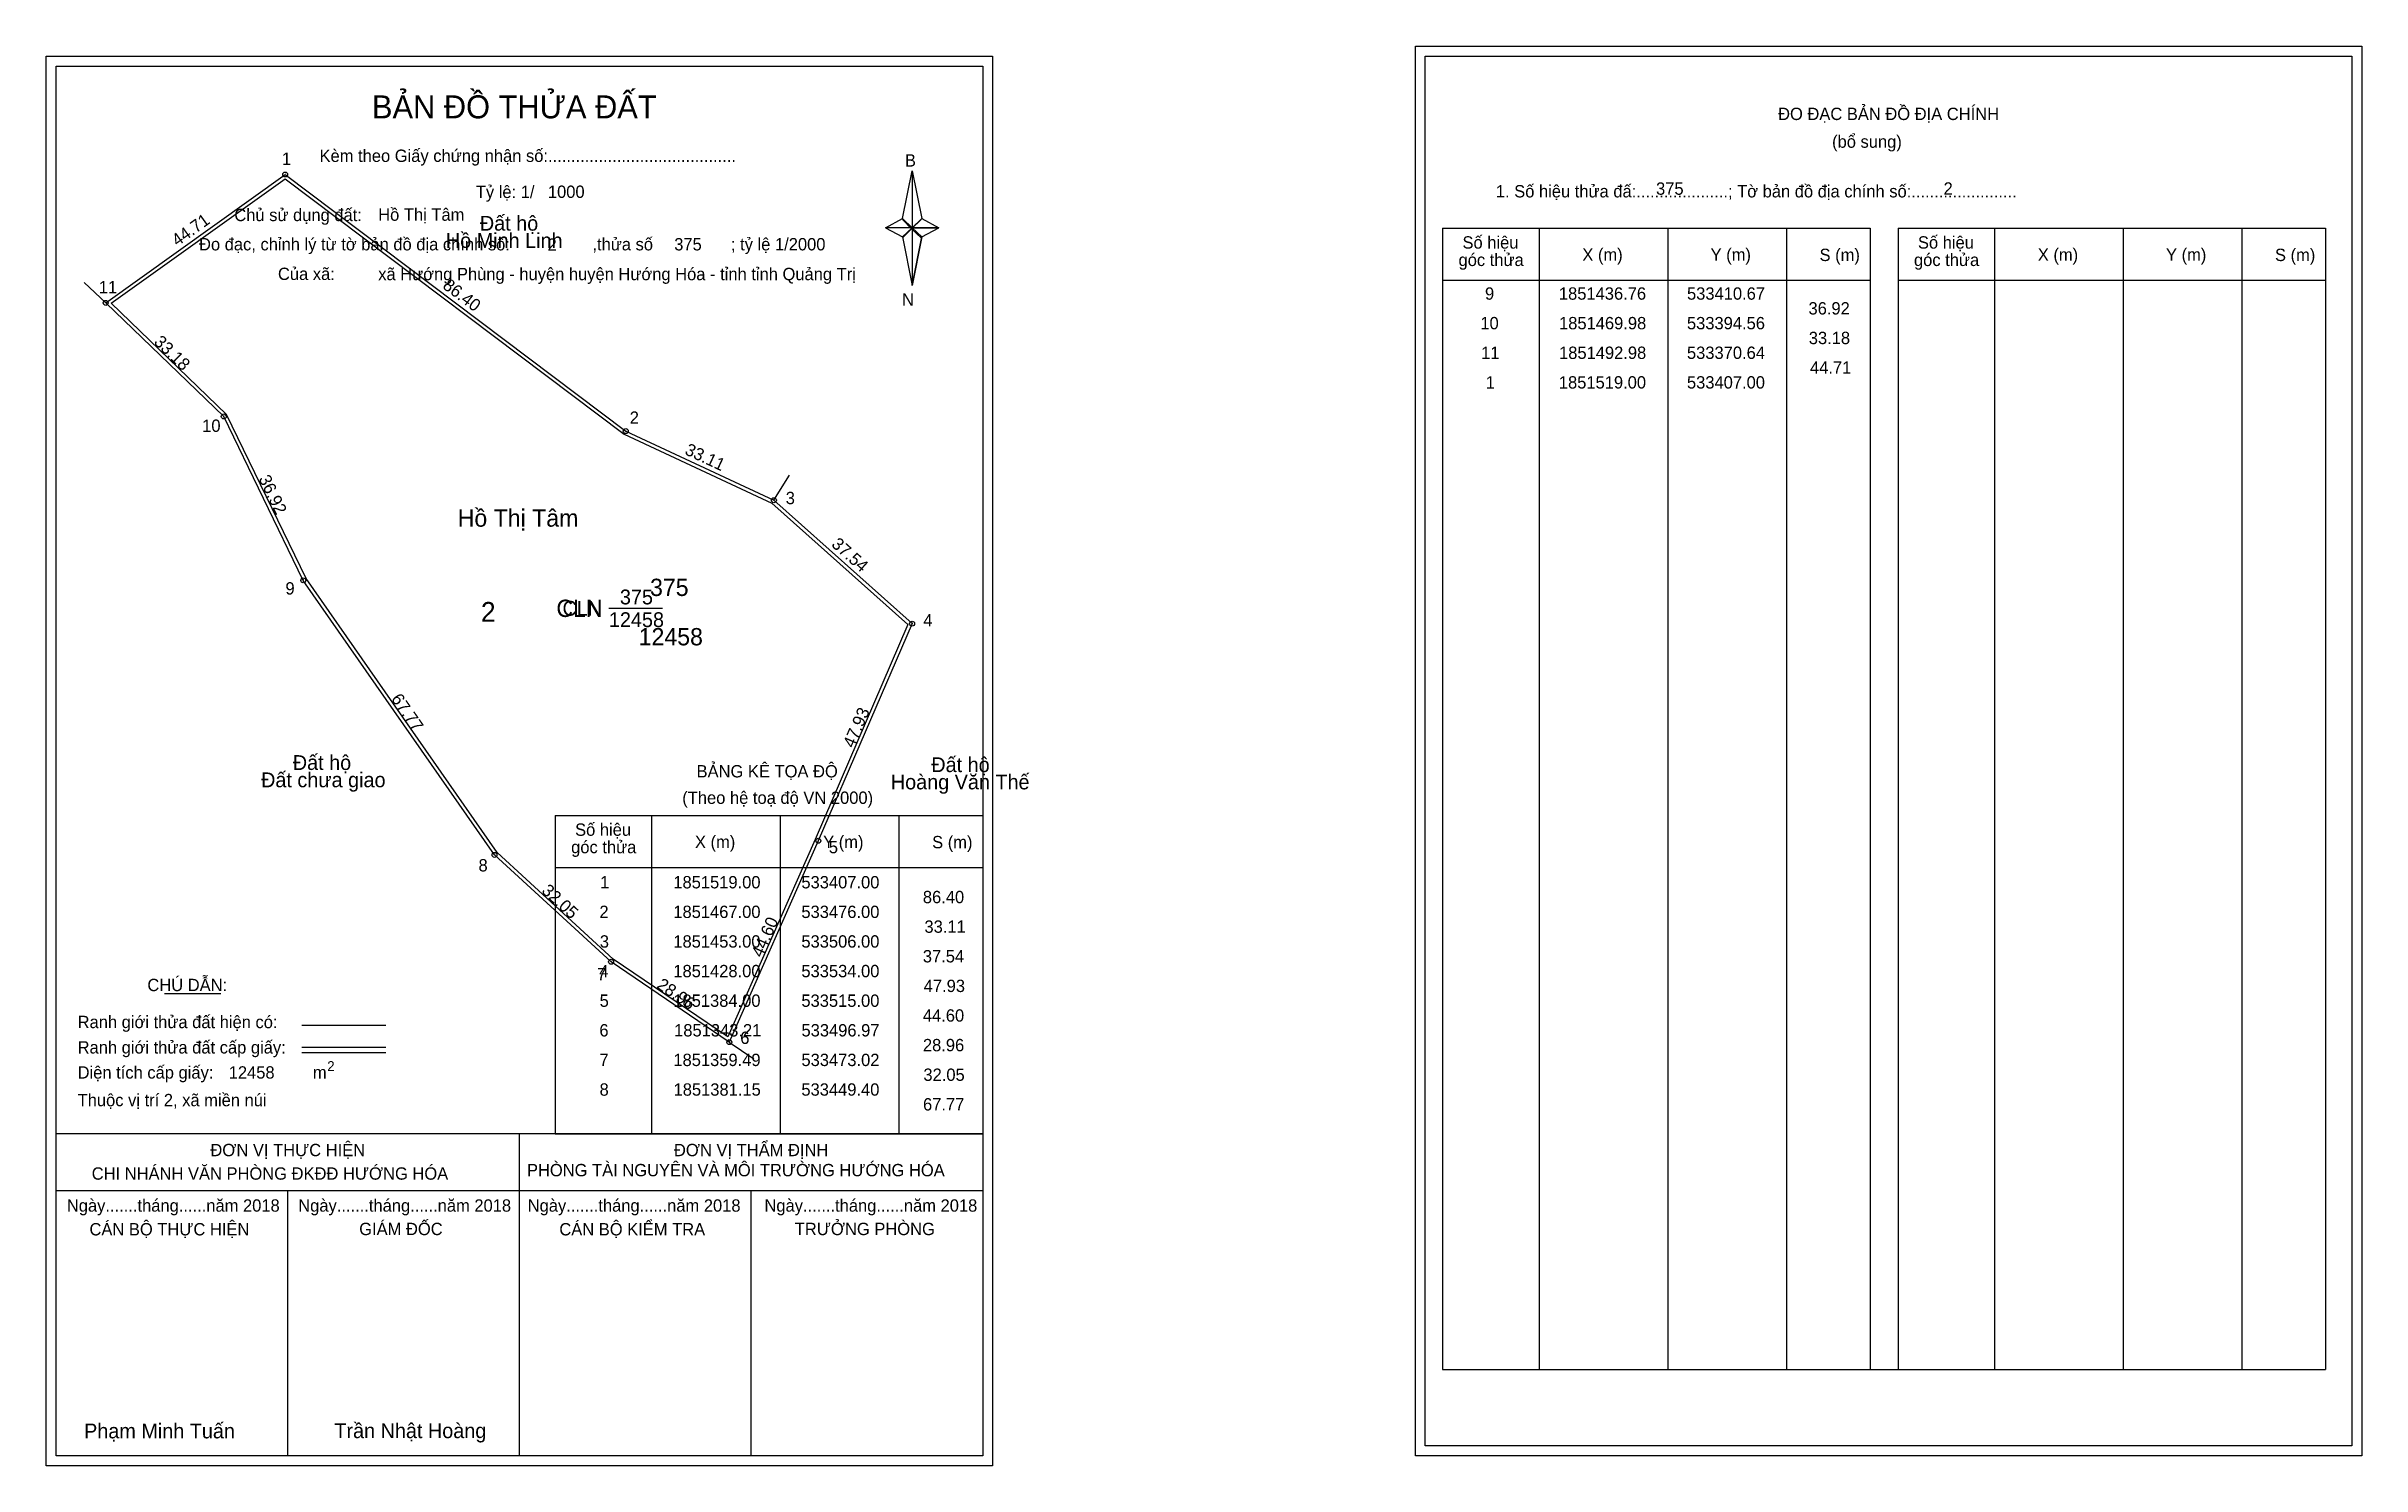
# Model space of a CAD drawing. Extents: x 533359 to 533828, y 1851257 to 1851545.
import ezdxf

# ---------------------------------------------------------------- set-up
doc = ezdxf.new("R2010")
doc.units = 0
for name, color, linetype in [('Level 1', 7, 'Continuous'), ('Level 10', 7, 'Continuous'), ('Level 11', 7, 'Continuous'), ('Level 13', 7, 'Continuous'), ('Level 2', 7, 'Continuous'), ('Level 27', 7, 'Continuous'), ('Level 3', 7, 'Continuous'), ('Level 36', 7, 'Continuous'), ('Level 4', 7, 'Continuous'), ('Level 49', 7, 'Continuous'), ('Level 5', 7, 'Continuous'), ('Level 53', 7, 'Continuous'), ('Level 55', 7, 'Continuous'), ('Level 6', 7, 'Continuous'), ('Level 63', 7, 'Continuous'), ('Level 7', 7, 'Continuous'), ('Level 9', 7, 'Continuous')]:
    doc.layers.add(name, color=color, linetype=linetype)

msp = doc.modelspace()

# ---------------------------------------------------------------- linework, layer by layer
at = {"layer": 'Level 1'}
for p, q in [((533360.62, 1851540.97), (533360.62, 1851540.97)), ((533637.94, 1851542.97), (533637.94, 1851542.97)), ((533532.04, 1851510.09), (533534.01, 1851519.73)), ((533534.01, 1851519.73), (533534.01, 1851508.2)), ((533534.01, 1851519.73), (533535.97, 1851510.09)), ((533528.59, 1851508.2), (533532.04, 1851510.09)), ((533532.04, 1851510.09), (533534.01, 1851508.2)), ((533533.86, 1851507.98), (533532.04, 1851509.87)), ((533534.01, 1851508.2), (533532.04, 1851506.36)), ((533533.86, 1851507.98), (533532.04, 1851506.14)), ((533532.04, 1851506.14), (533533.86, 1851507.98)), ((533532.04, 1851506.36), (533534.01, 1851496.5)), ((533535.83, 1851509.87), (533533.86, 1851507.98)), ((533533.86, 1851507.98), (533535.83, 1851509.87)), ((533535.83, 1851506.14), (533533.86, 1851507.98)), ((533535.97, 1851510.09), (533534.01, 1851508.2)), ((533534.01, 1851508.2), (533534.01, 1851496.5)), ((533534.01, 1851508.2), (533539.42, 1851508.2)), ((533534.01, 1851508.2), (533535.97, 1851506.36)), ((533535.97, 1851506.36), (533534.01, 1851496.5)), ((533535.97, 1851506.36), (533539.42, 1851508.2)), ((533641.47, 1851508.11), (533728.07, 1851508.11)), ((533661.06, 1851276.85), (533661.06, 1851508.11)), ((533687.13, 1851276.85), (533687.13, 1851508.11)), ((533711.11, 1851508.11), (533711.11, 1851276.85)), ((533728.07, 1851508.11), (533728.07, 1851276.85)), ((533733.73, 1851508.11), (533820.33, 1851508.11)), ((533753.32, 1851276.85), (533753.32, 1851508.11)), ((533779.39, 1851276.85), (533779.39, 1851508.11)), ((533803.36, 1851508.11), (533803.36, 1851276.85)), ((533820.33, 1851508.11), (533820.33, 1851276.85)), ((533641.47, 1851497.59), (533728.07, 1851497.59)), ((533733.73, 1851497.59), (533820.33, 1851497.59)), ((533461.71, 1851389.14), (533548.31, 1851389.14)), ((533481.3, 1851324.62), (533481.3, 1851389.14)), ((533507.37, 1851324.62), (533507.37, 1851389.14)), ((533531.34, 1851389.14), (533531.34, 1851324.62)), ((533461.71, 1851378.61), (533548.31, 1851378.61)), ((533382.53, 1851353.03), (533393.94, 1851353.03)), ((533410.4, 1851346.63), (533427.41, 1851346.63)), ((533410.4, 1851342.18), (533427.41, 1851342.18)), ((533410.4, 1851341.09), (533427.41, 1851341.09)), ((533467.44, 1851324.62), (533360.61, 1851324.62)), ((533548.31, 1851324.62), (533443.47, 1851324.62)), ((533454.46, 1851259.39), (533454.46, 1851324.62)), ((533461.71, 1851324.61), (533548.31, 1851324.61)), ((533548.31, 1851313.07), (533360.61, 1851313.07)), ((533407.54, 1851259.39), (533407.54, 1851313.07)), ((533501.39, 1851259.39), (533501.39, 1851313.07)), ((533641.47, 1851276.85), (533820.33, 1851276.85)), ((533548.31, 1851259.39), (533548.31, 1851259.39)), ((533825.64, 1851261.39), (533825.64, 1851261.39))]:
    msp.add_line(p, q, dxfattribs=at)
for points in [[(533532.04, 1851510.09), (533534.01, 1851519.73), (533534.01, 1851508.2)], [(533528.59, 1851508.2), (533532.04, 1851506.36), (533534.01, 1851508.2)], [(533534.01, 1851508.2), (533535.97, 1851510.09), (533539.42, 1851508.2)], [(533534.01, 1851508.2), (533534.01, 1851496.5), (533535.97, 1851506.36)]]:
    msp.add_lwpolyline(points, close=True, dxfattribs=at)
at = {"layer": 'Level 10'}
for p, q in [((533449.4, 1851381.15), (533410.67, 1851436.76)), ((533473.02, 1851359.49), (533449.4, 1851381.15)), ((533496.97, 1851343.21), (533473.02, 1851359.49))]:
    msp.add_line(p, q, dxfattribs=at)
for points in [[(533506, 1851453), (533534, 1851428), (533515, 1851384), (533496.97, 1851343.21), (533473.02, 1851359.49), (533449.4, 1851381.15), (533410.67, 1851436.76), (533394.56, 1851469.98), (533370.64, 1851492.98), (533407, 1851519), (533476, 1851467)], [(533505.61, 1851452.41), (533533.16, 1851427.81), (533514.36, 1851384.28), (533496.67, 1851344.26), (533473.46, 1851360.04), (533449.93, 1851381.61), (533411.28, 1851437.11), (533395.14, 1851470.4), (533371.73, 1851492.9), (533406.99, 1851518.13), (533475.64, 1851466.4)]]:
    msp.add_lwpolyline(points, close=True, dxfattribs=at)
at = {"layer": 'Level 11'}
for centre in [(533407, 1851519), (533370.64, 1851492.98), (533394.56, 1851469.98), (533476, 1851467), (533506, 1851453), (533506, 1851453), (533410.67, 1851436.76), (533534, 1851428), (533515, 1851384), (533449.4, 1851381.15), (533473.02, 1851359.49), (533496.97, 1851343.21)]:
    msp.add_circle(centre, 0.5, dxfattribs=at)
at = {"layer": 'Level 27'}
for p, q in [((533370.64, 1851492.98), (533366.31, 1851497.14)), ((533506, 1851453), (533509.18, 1851458.09)), ((533496.97, 1851343.21), (533501.93, 1851339.83))]:
    msp.add_line(p, q, dxfattribs=at)
at = {"layer": 'Level 3'}
for p, q in [((533641.47, 1851508.11), (533641.47, 1851276.85)), ((533733.73, 1851508.11), (533733.73, 1851276.85)), ((533461.71, 1851389.14), (533461.71, 1851324.62))]:
    msp.add_line(p, q, dxfattribs=at)
at = {"layer": 'Level 63'}
for points in [[(533635.94, 1851544.97), (533827.64, 1851544.97), (533827.64, 1851259.39), (533635.94, 1851259.39)], [(533358.61, 1851542.97), (533550.31, 1851542.97), (533550.31, 1851257.39), (533358.61, 1851257.39)], [(533360.61, 1851540.97), (533548.31, 1851540.97), (533548.31, 1851259.39), (533360.61, 1851259.39)], [(533637.94, 1851542.97), (533825.64, 1851542.97), (533825.64, 1851261.39), (533637.94, 1851261.39)]]:
    msp.add_lwpolyline(points, close=True, dxfattribs=at)
at = {"layer": 'Level 9'}
msp.add_line((533472.57, 1851431.1), (533483.41, 1851431.1), dxfattribs=at)

# ---------------------------------------------------------------- texts
at = {"layer": 'Level 1'}
for s, height, p in [('BẢN ĐỒ THỬA ĐẤT', 4.6657, (533424.58, 1851530.37)), ('ĐO ĐẠC BẢN ĐỒ ĐỊA CHÍNH', 2.5, (533709.42, 1851530.03)), ('(bổ sung)', 2.5, (533720.36, 1851524.41)), ('Kèm theo Giấy chứng nhận số:.........................................', 2.5, (533413.96, 1851521.54)), ('B', 2.5, (533532.55, 1851520.6)), ('1. Số hiệu thửa đấ:....................; Tờ bản đồ địa chính số:.......................', 2.5, (533652.25, 1851514.35)), ('Chủ sử dụng đất:', 2.5, (533396.7, 1851509.55)), ('Đo đạc, chỉnh lý từ tờ bản đồ địa chính số:                  ,thửa số                 ; tỷ lệ 1/2000', 2.5, (533389.55, 1851503.62)), ('Số hiệu', 2.5, (533645.49, 1851503.98)), ('Số hiệu', 2.5, (533737.75, 1851503.98)), ('góc thửa', 2.5, (533644.69, 1851500.45)), ('X (m)', 2.5, (533669.77, 1851501.51)), ('Y (m)', 2.5, (533695.75, 1851501.51)), ('S (m)', 2.5, (533717.82, 1851501.46)), ('góc thửa', 2.5, (533736.95, 1851500.45)), ('X (m)', 2.5, (533762.03, 1851501.51)), ('Y (m)', 2.5, (533788, 1851501.51)), ('S (m)', 2.5, (533810.08, 1851501.46)), ('Của xã:', 2.5, (533405.54, 1851497.62)), ('N', 2.5, (533531.95, 1851492.43)), ('BẢNG KÊ TỌA ĐỘ', 2.5, (533490.34, 1851396.84)), ('(Theo hệ toạ độ VN 2000)', 2.5, (533487.44, 1851391.48)), ('góc thửa', 2.5, (533464.93, 1851381.48)), ('Số hiệu', 2.5, (533465.73, 1851385.01)), ('X (m)', 2.5, (533490.01, 1851382.53)), ('Y (m)', 2.5, (533515.98, 1851382.53)), ('S (m)', 2.5, (533538.06, 1851382.48)), ('CHÚ DẪN:', 2.5, (533379.09, 1851353.54)), ('Ranh giới thửa đất hiện có:', 2.5, (533364.96, 1851346.04)), ('Ranh giới thửa đất cấp giấy:', 2.5, (533364.96, 1851340.9)), ('Diện tích cấp giấy:', 2.5, (533364.96, 1851335.82)), ('m', 2.5, (533412.62, 1851335.84)), ('2', 2, (533415.52, 1851337.35)), ('Thuộc vị trí 2, xã miền núi', 2.5, (533364.96, 1851330.22)), ('ĐƠN VỊ THỰC HIỆN', 2.5, (533391.85, 1851320.1)), ('ĐƠN VỊ THẨM ĐỊNH', 2.5, (533485.75, 1851320.1)), ('CHI NHÁNH VĂN PHÒNG ĐKĐĐ HƯỚNG HÓA', 2.5, (533367.81, 1851315.34)), ('PHÒNG TÀI NGUYÊN VÀ MÔI TRƯỜNG HƯỚNG HÓA', 2.5, (533455.98, 1851316.03)), ('Ngày.......tháng......năm 2018', 2.5, (533362.78, 1851308.86)), ('Ngày.......tháng......năm 2018', 2.5, (533409.65, 1851308.86)), ('Ngày.......tháng......năm 2018', 2.5, (533456.13, 1851308.86)), ('Ngày.......tháng......năm 2018', 2.5, (533504.09, 1851308.86)), ('CÁN BỘ THỰC HIỆN', 2.5, (533367.36, 1851304.05)), ('GIÁM ĐỐC', 2.5, (533422, 1851304.11)), ('CÁN BỘ KIỂM TRA', 2.5, (533462.54, 1851304.05)), ('TRƯỞNG PHÒNG', 2.5, (533510.23, 1851304.11)), ('Phạm Minh Tuấn', 3, (533366.27, 1851262.93)), ('Trần Nhật Hoàng', 3, (533416.97, 1851262.98))]:
    msp.add_text(s, height=height, dxfattribs=at).set_placement(p)
at = {"layer": 'Level 11'}
msp.add_text('Tỷ lệ: 1/', height=2.5, dxfattribs=at).set_placement((533445.62, 1851514.23))
at = {"layer": 'Level 13'}
for s, p in [('CLN', (533463.18, 1851429.6)), ('375', (533474.81, 1851431.9)), ('12458', (533472.58, 1851427.3))]:
    msp.add_text(s, height=3, dxfattribs=at).set_placement(p)
at = {"layer": 'Level 2'}
msp.add_text('Hồ Thị Tâm', height=3.5, dxfattribs=at).set_placement((533441.95, 1851447.64))
at = {"layer": 'Level 3'}
msp.add_text('CLN', height=3.5, dxfattribs=at).set_placement((533461.94, 1851429.35))
at = {"layer": 'Level 36'}
for s, p in [('Đất hộ', (533446.44, 1851507.62)), ('Hồ Minh Linh', (533439.55, 1851504.12)), ('Đất chưa giao', (533402.12, 1851394.85)), ('Đất hộ', (533408.55, 1851398.35)), ('Đất hộ', (533537.89, 1851397.92)), ('Hoàng Văn Thế', (533529.69, 1851394.42))]:
    msp.add_text(s, height=3, dxfattribs=at).set_placement(p)
at = {"layer": 'Level 4'}
msp.add_text('375', height=3.5, dxfattribs=at).set_placement((533480.91, 1851433.6))
at = {"layer": 'Level 49'}
for s, rotation, p in [('44.71', 35.5883, (533385.16, 1851504.35)), ('86.40', 322.9975, (533438.72, 1851496.1)), ('33.18', 316.1233, (533380.24, 1851484.86)), ('33.11', 334.9831, (533487.78, 1851462.39)), ('36.92', 295.871, (533401.56, 1851457.39)), ('37.54', 318.2397, (533517.48, 1851443.82)), ('67.77', 304.8556, (533428.36, 1851412.75)), ('47.93', 66.6444, (533522.18, 1851402.64)), ('32.05', 317.4786, (533458.78, 1851373.64)), ('44.60', 66.1536, (533503.6, 1851360.19)), ('28.96', 325.7941, (533482.07, 1851354.31))]:
    msp.add_text(s, height=2.5, rotation=rotation, dxfattribs=at).set_placement(p)
at = {"layer": 'Level 5'}
msp.add_text('12458', height=3.5, dxfattribs=at).set_placement((533478.61, 1851423.6))
at = {"layer": 'Level 53'}
for s, p in [('9', (533650.05, 1851493.63)), ('1851436.76', (533665.02, 1851493.63)), ('533410.67', (533690.97, 1851493.63)), ('36.92', (533715.58, 1851490.63)), ('10', (533649.11, 1851487.63)), ('1851469.98', (533665.05, 1851487.63)), ('533394.56', (533690.96, 1851487.63)), ('33.18', (533715.64, 1851484.63)), ('11', (533649.27, 1851481.63)), ('1851492.98', (533665.05, 1851481.63)), ('533370.64', (533690.96, 1851481.63)), ('1', (533650.19, 1851475.63)), ('1851519.00', (533665.01, 1851475.63)), ('533407.00', (533690.96, 1851475.63)), ('44.71', (533715.88, 1851478.63)), ('1', (533470.81, 1851374.36)), ('1851519.00', (533485.63, 1851374.36)), ('533407.00', (533511.57, 1851374.36)), ('2', (533470.66, 1851368.36)), ('1851467.00', (533485.63, 1851368.36)), ('533476.00', (533511.57, 1851368.36)), ('86.40', (533536.18, 1851371.36)), ('33.11', (533536.5, 1851365.36)), ('3', (533470.74, 1851362.36)), ('1851453.00', (533485.63, 1851362.36)), ('533506.00', (533511.57, 1851362.36)), ('37.54', (533536.17, 1851359.36)), ('4', (533470.65, 1851356.36)), ('1851428.00', (533485.63, 1851356.36)), ('533534.00', (533511.57, 1851356.36)), ('47.93', (533536.35, 1851353.36)), ('5', (533470.7, 1851350.36)), ('1851384.00', (533485.63, 1851350.36)), ('533515.00', (533511.57, 1851350.36)), ('6', (533470.65, 1851344.36)), ('1851343.21', (533485.79, 1851344.36)), ('533496.97', (533511.59, 1851344.36)), ('44.60', (533536.18, 1851347.36)), ('28.96', (533536.19, 1851341.36)), ('7', (533470.66, 1851338.36)), ('1851359.49', (533485.64, 1851338.36)), ('533473.02', (533511.58, 1851338.36)), ('32.05', (533536.29, 1851335.36)), ('8', (533470.69, 1851332.36)), ('1851381.15', (533485.68, 1851332.36)), ('533449.40', (533511.57, 1851332.36)), ('67.77', (533536.21, 1851329.36))]:
    msp.add_text(s, height=2.5, dxfattribs=at).set_placement(p)
at = {"layer": 'Level 55'}
for s, height, p in [('1', 0.4, (533406.89, 1851519)), ('0', 0.11, (533406.96, 1851518.89)), ('0', 0.11, (533406.96, 1851518.89)), ('11', 0.4, (533370.38, 1851492.98)), ('0', 0.11, (533370.6, 1851492.87)), ('0', 0.11, (533370.6, 1851492.87)), ('0', 0.11, (533370.6, 1851492.87)), ('10', 0.4, (533394.28, 1851469.98)), ('0', 0.11, (533394.52, 1851469.87)), ('2', 0.4, (533475.86, 1851467)), ('0', 0.11, (533475.96, 1851466.89)), ('0', 0.11, (533475.96, 1851466.89)), ('376', 0.11, (533505.88, 1851452.89)), ('376', 0.11, (533505.88, 1851452.89)), ('3', 0.4, (533505.88, 1851453)), ('0', 0.11, (533505.96, 1851452.89)), ('0', 0.11, (533505.96, 1851452.89)), ('9', 0.4, (533410.53, 1851436.76)), ('0', 0.11, (533410.63, 1851436.65)), ('4', 0.4, (533533.86, 1851428)), ('376', 0.11, (533533.88, 1851427.89)), ('376', 0.11, (533533.88, 1851427.89)), ('5', 0.4, (533514.87, 1851384)), ('376', 0.11, (533514.88, 1851383.89)), ('376', 0.11, (533514.88, 1851383.89)), ('8', 0.4, (533449.27, 1851381.15)), ('0', 0.11, (533449.36, 1851381.04)), ('7', 0.4, (533472.89, 1851359.49)), ('0', 0.11, (533472.98, 1851359.38)), ('6', 0.4, (533496.83, 1851343.21)), ('376', 0.11, (533496.85, 1851343.1)), ('376', 0.11, (533496.85, 1851343.1)), ('0', 0.11, (533496.93, 1851343.1))]:
    msp.add_text(s, height=height, dxfattribs=at).set_placement(p)
at = {"layer": 'Level 6'}
for s, p in [('1000', (533460.22, 1851514.25)), ('375', (533684.7, 1851514.89)), ('2', (533742.94, 1851514.91)), ('Hồ Thị Tâm', (533425.84, 1851509.62)), ('2', (533460.14, 1851503.53)), ('375', (533485.81, 1851503.61)), ('xã Hướng Phùng - huyện huyện Hướng Hóa - tỉnh tỉnh Quảng Trị', (533425.85, 1851497.58)), ('12458', (533395.56, 1851335.82))]:
    msp.add_text(s, height=2.5, dxfattribs=at).set_placement(p)
at = {"layer": 'Level 7'}
msp.add_text('2', height=4, dxfattribs=at).set_placement((533446.66, 1851428.38))
at = {"layer": 'Level 9'}
for s, p in [('1', (533406.34, 1851520.95)), ('11', (533369.25, 1851494.92)), ('10', (533390.19, 1851466.85)), ('2', (533476.8, 1851468.49)), ('3', (533508.4, 1851452.2)), ('9', (533407.06, 1851433.89)), ('4', (533536.27, 1851427.44)), ('5', (533517.13, 1851381.47)), ('8', (533446.17, 1851377.79)), ('7', (533470.19, 1851355.73)), ('6', (533499.19, 1851342.84))]:
    msp.add_text(s, height=2.5, dxfattribs=at).set_placement(p)

doc.saveas('drawing.dxf')
